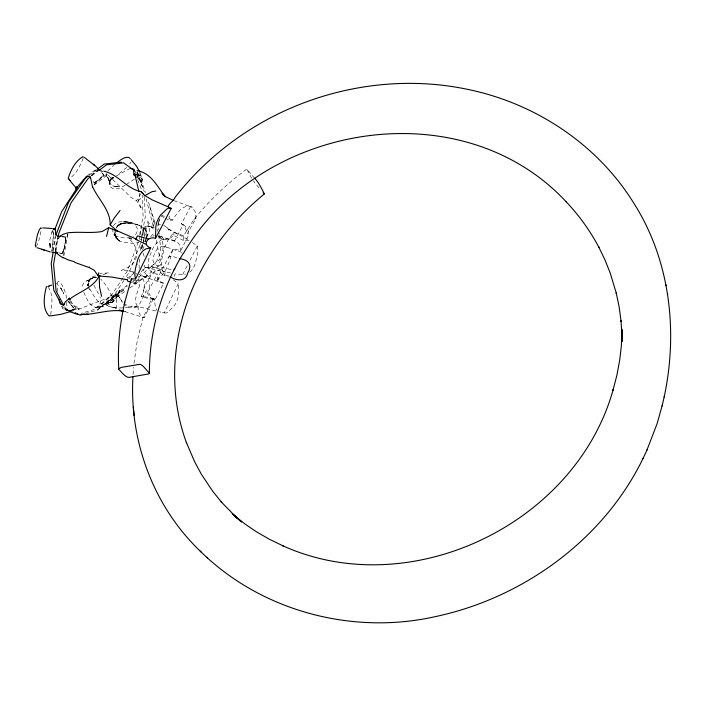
<?xml version="1.0" encoding="UTF-8"?>
<svg xmlns="http://www.w3.org/2000/svg" width="706" height="706" viewBox="0 0 706 706"><rect width="100%" height="100%" fill="white"/><g stroke="black" fill="none" stroke-linecap="round" stroke-linejoin="round"><path stroke-width="0.53" stroke-dasharray="3.53 2.65" d="M154.888 300.059L153.308 299.229A40.463 18.471 -71.3 0 1 148.489 292.046L148.286 291.26L146.257 290.828L138.164 307.004C137.635 311.081 139.444 315.255 142.974 317.435L144.368 317.541L152.937 299.653L154.888 300.059L163.766 283.106L156.97 280.467M149.451 288.039C150.272 281.253 146.866 274.934 142.965 269.639C151.587 264.865 141.694 270.433 144.968 264.141M62.825 252.342L64.749 245.864L65.623 236.96L65.499 241.54L63.858 249.845L61.916 253.683L59.913 253.604M49.641 243.393L50.4 248L49.729 240.472L52.297 230.412M156.953 280.459L160.747 271.775L172.626 249.933L174.964 249.05L180.63 250.754L189.217 234.198L187.487 233.368L195.959 218.419L195.659 212.532L192.103 207.158C183.066 203.037 176.685 213.918 172.467 220.095L168.981 220.166L169.158 216.089M50.002 245.714L49.879 243.341L50.1 247.797L50.117 243.296M65.499 241.54L65.64 238.522M140.697 250.462L140.256 242.926M51.935 250.577L53.806 235.336M163.766 225.249L170.852 230.633L168.196 228.876L189.605 240.419L183.498 240.552L183.551 235.76L194.018 219.372C209.347 200.442 227.155 183.542 246.756 169.105L253.913 177.33M133.046 374.427L133.584 367.358M119.879 290.537L118.431 292.761L106.174 303.624L106.58 304.242A74.077 37.436 -71.3 0 0 118.449 292.84L119.879 290.537C115.087 295.196 110.507 300.377 105.053 304.057C111.839 309.713 123.524 308.178 132.225 306.28C125.183 306.942 120.655 299.918 117.787 294.49L123.912 290.104C109.633 298.117 93.677 303.077 78.516 309.44L73.23 305.61L69.426 300.632M112.554 228.523C113.481 238.099 114.549 233.457 116.993 238.054L115.563 236.131L117.478 239.157L119.826 241.143L123.232 242.246L133.257 243.438L138.65 242.493M115.202 231.197C114.601 234.251 114.707 237.931 117.575 239.819C124.936 244.629 111.786 237.154 115.405 230.774M142.841 235.53C143.415 233.607 142.947 225.223 146.504 226.388A74.077 37.436 -71.3 0 1 144.686 236.722M146.513 237.622C149.213 235.61 143.406 222.717 143.618 231.55L143.521 229.485M133.981 363.334L137.017 342.366L142.577 318.874L143.256 316.606L147.492 309.731L151.252 299.159L154.014 298.506L155.549 307.542L156.988 310.313M114.981 233.307L115.175 231.559M146.601 237.613L147.033 233.765L144.889 228.665M106.368 173.544L106.174 175.22L110.798 184.398L109.421 181.963L109.686 180.409L113.251 177.197L109.686 180.409M53.797 231.586L51.803 250.745M158.868 221.658L159.132 219.531M125.121 185.201C121.397 187.452 116.693 190.232 112.28 188.334C107.559 185.625 109.836 180.18 113.71 177.974M109.421 181.963L109.404 184.557M158.797 222.134L158.25 229.75M115.899 308.743L116.437 305.504L116.137 294.817M52.738 251.107L55.536 234.357M53.391 250.754L55.721 236.766M55.271 251.089L57.742 236.281M55.924 250.498L58.086 237.578M61.916 253.683L63.858 249.845M63.875 255.793L68.076 233.58M137.211 171.655L140.926 182.554L142.003 181.124C143.036 177.303 139.629 174.064 137.123 171.682M138.288 242.034L127.177 271.36L123.603 276.823M139.691 234.48L143.089 216.124L142.197 195.191M139.241 239.316L139.832 236.131M140.026 235.063L141.597 226.573L132.181 222.814L122.456 221.658C132.296 219.442 143.998 229.15 132.843 236.854M141.456 237.366L145.268 216.83L144.439 197M141.394 240.225L142.144 236.175M142.33 235.16L143.653 228.056L141.597 226.573M146.027 225.929L141.8 249.571M40.93 231.559L38.521 241.937L36.509 246.209M140.838 182.28L142.188 179.5L139.973 172.37M105.3 303.871C107.153 301.789 109.58 303.174 111.954 302.3L116.384 297.773L116.878 294.04L116.455 297.853L114.504 300.385L110.251 303.289L105.3 303.871L106.624 303.412M95.619 275.984L93.395 276.24C90.13 278.173 86.926 281.694 87.906 285.753M50.726 314.505C51.865 305.742 53.594 295.214 48.476 287.43M141.862 181.089L142.294 179.403L139.532 175.512L135.146 174.444M137.661 264.556L137.838 263.894M53.365 234.277L53.762 232.768M88.153 285.745L88.709 281.729M157.659 226.07L158.559 222.875M116.384 297.773L117.055 295.47M143.256 316.606L143.239 317.118M160.747 271.775C160.439 275.675 168.037 274.413 169.59 276.602M51.997 232.945L53.4 229.15M67.802 233.704L67.238 235.513A74.077 37.436 -71.3 0 0 62.896 257.443M158.832 221.896L159.962 218.348M67.873 301.806L68.756 301.524L68.005 302.159M145.365 241.302L146.292 238.531M116.252 228.17C118.979 222.046 127.001 222.416 132.525 223.546C127.212 222.761 119.941 222.037 116.587 227.253M145.286 241.24L146.213 238.522M83.176 158.276C80.157 165.928 76.292 173.879 69.373 178.75M136.743 175.547L141.597 182.351L142.939 185.316L142.418 186.772L138.508 174.744L136.373 171.487M137.679 279.7L138.685 279.832L139.62 284.986C138.235 291.26 132.287 301.418 138.164 307.004M140.044 244.929L129.33 272.11L124.574 279.391M141.535 248.618L142.25 246.173A74.077 37.436 -71.3 0 0 143.344 242.405M174.064 276.452L175.15 273.822L182.748 274.519L185.625 274.069M66.161 298.338C67.723 294.755 57.565 272.825 57.195 285.127M141.465 240.331L141.721 239.713L141.474 240.269M146.248 231.136L144.959 229.009L146.927 233.836M94.136 184.884A74.077 37.436 -71.3 0 1 107.047 174.091L131.104 197.504L136.646 200.698L141.615 209.161L138.305 200.592L139.682 197.15L139.197 193.25M141.182 296.873L143.653 290.087L143.186 296.511L141.182 296.873L151.252 299.159M170.543 272.984L165.742 272.022L164.074 275.331L168.478 277.105M190.523 206.726L181.416 223.731L184.751 226.864L187.487 233.368M173.323 279.788L178.283 283.565L164.304 312.873L161.189 312.264M129.78 163.986L130.742 162.071M192.394 242.555L197.309 245.882L189.94 260.399M182.748 274.519L187.425 265.332M172.626 249.933C169.767 260.946 166.545 273.187 156.785 280.158M148.286 291.26L157.27 274.043C146.292 273.654 146.83 260.911 150.722 253.648C154.57 241.373 163.677 235.089 175.203 241.267A21.912 9.999 -71.3 0 1 180.418 248.45L180.63 250.754M174.426 241.302L183.189 224.587L181.416 223.731M112.078 297.835L111.707 298.47L116.878 294.04M183.551 235.76L173.773 232.362L168.01 240.128L164.321 248.088L161.347 261.308L161.109 265.553L161.577 268.712L162.707 270.866L160.774 269.427L151.084 266.25M140.856 193.682L136.646 200.698M91.233 175.918C93.121 173.526 95.531 170.658 98.778 170.367M110.048 180.727L113.269 176.994L109.88 180.559L111.204 178.909M123.012 277.732L112.307 294.102L95.125 309.254L80.978 313.429M123.982 280.3L114.469 294.87L97.322 310.049L86.229 313.34M167.975 257.937C170.234 254.01 175.388 257.814 178.371 258.334M70.785 300.774L73.398 305.283L79.381 308.248L78.516 309.44M101.567 172.405L103.667 175.159L102.935 176.165L94.251 183.101L92.733 181.363M141.297 271.916L142.965 269.639M91.754 175.476L96.166 169.802M107.886 170.887L114.751 164.286M113.481 225.735C116.146 221.278 122.059 221.393 126.577 221.913M128.845 278.905L131.431 275.605L127.292 277.917L129.939 278.393M107.268 302.503L111.954 302.3M88.179 281.862L92.548 277.723L96.616 277.476M90.924 277.961L89.035 280.317L88.532 285.092M116.49 227.306L118.237 225.152M95.637 182.095L103.667 175.159M58.801 252.898L61.775 253.428L62.816 252.183M133.805 272.816L131.44 275.596L133.708 273.787M136.346 177.577L137.167 176.624L139.188 176.721M58.969 237.26C55.88 240.649 55.774 245.97 55.695 250.312M193.965 219.442L195.959 218.419M102.979 175.997L103.756 174.797L102.096 172.696M150.687 236.598L153.44 233.624M140.847 182.307L142.003 181.124M94.251 183.101L98.108 180.33M118.246 295.399L106.447 304.339M126.859 167.366L117.452 175M89.609 288.772C93.404 294.649 96.801 303.386 104.347 304.648L116.172 294.596M101.673 304.26L111.38 295.69C109.315 289.328 105.176 283.794 100.623 278.994M139.082 276.902L160.059 259.199L156.15 239.784M138.305 200.592L142.409 197.142M119.835 291.075L127.38 285.039M134.396 179.174L127.195 183.904M97.322 310.049L127.151 286.371M132.26 282.321L133.964 280.962M129.675 288.039L147.448 275.569C149.937 273.628 153.237 270.901 152.558 267.336L151.305 266.241M114.496 300.244C110.533 304.692 104.876 306.642 99.096 307.101C90.077 309.449 86.247 297.279 83.211 291.11M94.163 184.981L107.471 174.867L107.188 174.011M146.327 236.995L149.328 231.886L149.107 226.882L147.069 220.29L152.84 228.603M92.133 175.591L98.055 171.152M161.603 263.929C157.094 268.536 150.149 268.633 144.306 267.018M88.938 175.467L96.563 169.775M91.321 175.3L98.222 170.137M87.367 175.706L96.395 168.981M116.34 294.428L116.79 294.093M58.051 238.725L59.736 237.498M104.347 304.648L107.321 302.45L109.58 302.848M106.58 304.242L126.127 290.528M106.174 303.624L104.832 304.436M95.089 277.361C93.166 276.655 86.935 282.276 92.68 277.988C88.497 280.706 81.234 281.517 82.593 288.348M147.448 275.569L132.993 284.139L138.049 279.77L139.1 278.208L138.755 276.214M154.473 224.323L153.679 221.437L156.255 219.698M118.537 225.443L123.726 223.149M116.411 175.944L129.878 168.531M94.304 183.039L95.645 182.06M118.317 225.135L120.655 223.723L127.407 222.911M72.736 310.349L75.383 308.972L75.524 308.31L70.221 310.799M120.823 223.987L118.44 225.293C125.094 221.093 133.822 223.281 140.75 225.946M151.075 266.25C161.665 260.055 162.009 245.847 158.179 235.469M143.239 242.22L145.692 241.081M113.692 177.171L109.995 178.353L108.362 178.124L106.968 176.915M79.381 308.248L69.885 310.728M138.685 279.832L136.611 280.538M103.085 274.519L108.742 272.904L99.917 273.443M183.498 240.552L173.994 235.477C169.934 238.91 162.451 242.282 158.726 236.298M109.571 302.715L111.972 302.142M120.708 223.714L123.779 223.07M146.53 226.176L147.828 226.026C150.29 227.411 154.517 228.497 153.855 223.952L154.543 225.364M99.864 306.986L102.546 306.563L99.096 307.101L101.743 306.695M100.94 306.836L98.231 307.225L100.04 306.969M61.351 236.722L65.623 236.96M130.46 237.648C124.997 238.169 118.829 238.099 114.134 234.921M163.766 283.106L162.998 283.185A21.912 9.999 -71.3 0 1 157.526 276.355L157.27 274.043M95.01 307.357L96.669 307.189C100.579 305.327 101.443 300.562 99.97 296.802M140.335 239.608L141.341 239.528M86.6 280.679L88.276 280.547L91.904 282.832M133.222 280.803L136.355 280.626M114.487 186.578L120.099 186.693L112.501 185.969M127.309 222.946L130.142 223.299M145.242 267.415L165.742 272.022M68.129 310.543L65.808 309.263L63.911 306.386M163.501 246.368C156.503 246.235 153.034 254.875 152.937 260.814C155.179 268.271 166.254 267.177 172.061 270.213M133.708 272.172L128.73 270.76L121.308 270.469L128.404 267.318L131.475 264.909L133.778 262.553L136.011 258.193L136.602 255.996L136.337 249.28L133.602 243.544L128.439 237.887L133.284 239.758M161.144 269.577C153.149 270.38 147.995 279.276 144.818 285.983C141.932 296.238 145.233 284.739 144.192 282.488C143.653 278.852 141.341 275.781 138.517 273.54M152.099 227.394L152.655 227.429L151.605 227.261M65.455 237.154L60.663 236.501M74.889 308.919L75.471 309.096L73.221 310.172L67.9 310.411C70.203 311.673 75.021 307.639 75.471 309.096L73.389 307.825L68.694 301.709L73.486 307.657L74.889 308.919L75.295 308.328M164.304 312.873L166.016 313.093L168.204 312.078L174.391 305.548A12.373 5.736 -71.9 0 0 178.512 294.914L178.283 283.565M135.164 174.461L139.479 175.679L142.188 179.5M116.914 186.816L112.183 185.607L110.41 183.913M135.225 174.426L137.361 174.753M154.014 298.506L143.186 296.511M163.545 246.368L166.819 247.232M151.102 227.2L154.084 227.835M94.886 277.22L96.607 277.59M123.109 311.046L125.368 311.558M158.409 224.014L160.553 224.508M147.828 226.026L153.952 227.685M129.163 238.231L131.766 238.866M130.213 271.139L128.73 270.76M155.885 310.94L142.753 307.745L135.437 306.845L138.314 306.642L132.94 307.084L136.143 306.792C131.766 308.072 126.771 307.966 123.638 304.145M132.869 271.925L134.149 272.278M124.838 311.54L142.974 317.435M163.121 239.007L163.845 239.246M160.889 312.193L159.574 311.734M144.359 317.541L143.274 317.135M133.099 282.815L139.62 284.986M166.881 247.25L182.21 252.474M159.247 235.963L175.203 241.267M143.247 276.425L161.127 282.612M173.835 200.601L192.103 207.158M143.653 228.056L144.889 229.194M89.053 266.339L89.706 266.621M67.105 310.455L65.164 309.599L63.196 305.954M72.4 311.717L65.605 308.725L64.105 305.936M69.179 310.464L63.328 307.895L62.322 306.042M172.467 220.095L168.046 218.101M161.339 215.039L164.639 216.557M137.414 174.664L139.479 175.679M160.95 216.01L163.969 217.545M165.301 218.242L168.981 220.166M152.937 299.653L149.451 297.023L146.257 290.828M111.38 295.69L112.342 296.264M164.551 272.013L162.715 270.875L164.074 275.331M183.189 224.587L184.716 225.646A40.463 18.471 -71.3 0 1 189.049 233.395L189.217 234.198M137.176 274.334L135.826 273.372M136.549 176.791L139.85 180.206M106.429 173.95L107.471 174.867M66.973 309.784L65.084 307.922M137.141 172.017L140.926 182.554M56.048 283.062L60.734 288.233L63.796 293.555L60.734 288.233M163.633 239.184L159.3 233.421M112.36 296.282L112.986 296.988M258.925 187.743L253.348 180.939M93.113 181.327L94.304 182.898M114.222 234.613L115.758 236.616M115.996 236.757C114.16 230.483 117.019 241.258 119.914 240.931L115.908 237.013L117.346 239.272M117.955 295.108L122.456 302.468M71.615 305.839L68.756 301.524M166.987 227.403L169.105 230.562M197.309 245.882L197.892 252.307L195.368 263.267A12.258 5.727 -71.1 0 1 189.826 272.119M93.889 285.268L99.661 296.026M159.062 236.263L159.706 237.64L158.073 232.468M251.663 178.318L246.756 169.105M61.475 306.201L62.86 308.76L67.246 310.675L66.638 302.23M117.787 294.49L120.099 299.115M61.043 288.163L62.26 290.687M88.038 286.583L89.335 289.451L88.294 286.601M134.934 170.94L137.167 176.624M137.679 179.765L141.615 189.782M136.77 172.458L144.209 191.494M143.062 253.075L144.783 258.052M142.939 185.316L145.445 192.65M155.135 223.149L147.836 200.125M157.094 229.362L157.747 231.436M149.901 206.593L153.679 221.437M146.133 198.765L153.987 229.009M115.352 234.339L116.049 236.978M65.481 237.057L65.711 238.425M116.702 294.19L116.914 295.479M141.218 248.786L141.359 244.311M173.773 232.362L173.994 235.477M57.804 291.569L57.371 287.836M88.091 284.015L88.224 285.736M55.853 248.547L55.968 250.806M159.124 236.025A21.798 10.246 -71.3 0 1 158.259 265.368A21.798 10.246 -71.3 0 1 140.362 272.931M139.258 268.545A21.798 10.246 -71.3 0 1 139.726 259.005M142.524 249.739A21.798 10.246 -71.3 0 1 144.854 245.026M152.849 236.263A21.798 10.246 -71.3 0 1 154.385 235.583M144.042 239.563A74.077 37.436 -71.3 0 1 143.583 241.452M116.208 308.045L110.48 306.836L116.208 308.045M139.55 225.426L136.479 224.208L139.55 225.426M109.448 180.948L107.691 177.347L109.448 180.948M108.168 178.336L107.877 177.736L109.059 180.171L108.168 178.336M88.082 285.762L87.879 284.068L87.985 285.745"/><path stroke-width="1.06" d="M124.794 302.15L124.741 302.371C119.844 324.292 117.39 346.99 118.802 369.406C121.564 372.053 123.929 375.636 127.539 377.172A2.948 1.085 -2.8 0 0 129.066 377.357L148.71 373.924A2.559 0.953 -3 0 0 149.381 373.403C149.319 331.088 161.25 289.231 183.225 253.41M100.058 275.719L99.219 276.028L99.546 287.104L101.593 296.299M221.772 502.478L212.797 491.385L201.351 474.203L194.635 461.777L186.349 442.371L186.49 442.786C163.368 380.11 175.423 308.928 210.97 253.657C221.437 237.287 233.862 222.178 247.815 208.649C253.11 203.504 258.749 198.642 264.353 193.903C264.194 193.4 263.912 192.959 263.682 192.491C261.035 187.434 258.52 182.21 254.513 178.053M132.966 376.457C129.119 441.1 153.776 507.287 201.06 551.915M134.449 171.24L134.493 170.755M74.359 261.714L68.703 260.082L62.896 257.443M53.215 251.83L51.238 263.673L53.788 290.245L61.325 304.18M56.083 234.613L68.614 202.101L85.55 177.991L88.091 176.094M55.748 251.574L53.585 264.494L56.101 291.075L63.602 305.01M58.271 236.501L58.81 233.271L70.988 202.887L87.906 178.75L90.447 176.853M664.152 397.072C678.157 331.749 670.206 260.435 633.953 203.399C598.026 145.074 536.825 104.197 470.152 89.909C398.087 74.006 320.542 87.632 257.249 125.236C225.726 143.9 197.627 168.372 175.106 197.283C173.994 201.316 163.157 207.061 171.223 208.402L155.523 238.39C148.11 235.513 141.562 245.035 150.713 247.903L135.614 278.923L131.307 278.905L124.741 302.371M98.769 272.781L98.205 275.958L111.486 277.034L126.78 279.7M118.608 368.806L121.37 367.376L139.356 364.384A2.603 0.98 -2.9 0 1 140.732 364.561L142.947 365.999L149.434 373.192M646.89 450.225L657.101 423.671L662.352 404.988M106.553 236.431L108.715 227.676L117.725 231.365M662.131 405.985L664.381 396.057M131.307 278.905L131.837 280.088M98.478 275.111L98.205 275.958L94.198 270.239L89.327 267.618L74.774 262.385M70.335 299.918L69.426 298.197L68.87 299.732C78.913 291.755 93.121 287.977 99.219 276.028M54.671 229.9L61.66 211.685L77.086 188.025M200.275 551.183C261.026 611.061 352.162 635.303 435.064 616.682C523.058 598.079 603.656 539.737 643.184 458.176M642.945 458.697L647.137 449.687M117.496 231.189L110.171 224.887L114.451 217.739L120.082 210.476M174.867 268.73L174.082 269.736M134.228 170.164L133.655 171.073L133.884 174.859L135.667 176.147M183.454 253.454C259.437 123.135 460.877 88.788 566.097 201.695L565.806 201.404C578.858 215.109 590.039 230.588 598.9 247.312L598.653 246.826L604.865 259.658L610.187 272.948L616.417 293.625L616.232 292.911L619.171 307.101L621.103 321.557L620.998 320.462L621.915 335.121L621.88 329.296L621.968 341.448M133.884 174.859L134.705 173.764L138.853 191.467M75.277 187.531L76.336 187.505L75.41 187.972L76.019 186.56M77.36 186.922L86.556 176.315L89.591 176.588L90.633 178.15M76.433 188.008L76.195 189.499M75.639 187.708L76.239 187.134L75.771 187.646M53.356 229.3L54.759 228.329L53.435 228.982M98.902 170.517L106.509 164.825L123.656 162.865L134.149 170.543M97.41 169.14L104.188 164.083L121.37 162.151M115.563 163.607C119.508 161.021 123.709 156.485 128.871 157.42L130.231 158.665M69.426 298.197L64.978 302.318L63.849 305.107M143.998 196.074L152.099 191.635L155.805 191.035M59.736 236.351L63.258 234.242L68.085 232.795C79.346 231.515 90.783 233.457 102.017 231.542L108.715 227.676M63.981 304.26L62.71 305.045L60.089 303.642L59.172 299.697M70.132 311.664L61.157 314.258L50.744 315.9M51.803 285.03L48.546 286.265M50.055 315.706L49.199 316.014C42.007 308.919 44.09 295.726 46.358 286.795L47.214 286.539M130.372 168.381L133.831 169.175L134.025 170.067M84.208 313.941L80.175 315.132L75.321 312.996M48.405 286.309L48.943 286.186M82.584 314.497C96.307 314.382 109.757 308.866 123.462 311.161M264.3 193.974L263.832 193.55M81.049 314.514L87.994 314.399M150.713 247.903L146.01 248.839L143.424 250.48A13.158 5.904 -71.5 0 0 137.564 260.214C136.205 266.241 133.531 272.79 135.614 278.923M35.803 247.021L35.344 245.185L37.462 234.71L39.298 229.741L40.763 227.8L41.239 228.515M42.695 227.87L52.288 228.515M60.663 236.501L57.742 236.281L55.536 234.357C55.447 233.342 56.056 227.111 54.503 228.92M57.813 252.73L52.041 252.421L51.829 251.892M123.109 311.046L119.305 310.199L123.347 311.099M137.043 170.605C151.005 172.838 157.526 186.631 165.16 196.815L162.089 193.25L165.663 196.7L172.952 200.239M148.384 238.937L137.538 235.883L136.593 237.569L135.746 239.369L145.71 244.25M171.223 208.402L169.511 207.908L167.287 208.694L160.659 214.995A13.043 5.895 -70.7 0 0 155.841 226.158L155.523 238.39M100.746 170.817L102.344 171.293M76.054 313.879L69.126 311.399M50.241 251.91L37.091 247.744M131.316 282.259L127.618 281.094L127.38 279.576M41.751 249.28L44.196 250.065M103.72 171.152C118.176 174.126 126.683 188.943 140.9 191.564L143.503 194.15M170.111 276.787C176.059 280.644 185.625 282.179 187.664 273.169C192.597 264.688 188.643 259.684 179.262 258.634M62.878 257.681C64.846 258.864 55.933 253.957 55.906 251.645M114.549 229.679L136.92 239.369M168.513 207.034L152.064 199.824L145.595 195.994M75.021 313.04L77.951 314.32M97.534 168.54L99.802 170.234M84.438 157.491L94.683 165.407L93.298 164.242M93.519 164.427L97.869 168.222M237.684 518.531L232.248 513.721L241.567 521.99L233.668 515.053L245.176 524.143L256.622 531.892L269.595 539.358L283.194 545.932L282.638 545.694C409.904 603.427 575.558 524.329 613.187 389.588L613.011 390.206L616.903 375.177L619.718 360.042L621.342 345.949L621.995 330.849L621.977 341.545M206.787 557.219L207.582 557.952M236.157 517.198L221.119 501.763M141.394 192.023L144.218 194.865M69.011 179.5L74.633 186.207M131.104 159.574L136.593 166.36L139.973 172.37M263.126 192.747L263.541 193.223M68.491 179.042L68.129 178.609C70.679 170.27 75.154 161.056 83.008 156.608L83.343 157.094M665.979 284.827L666.129 285.656M667.523 293.599L667.673 294.42M90.712 178.265L92.557 187.284L92.592 186.684C98.213 199.498 110.568 210.088 110.171 224.887M133.319 406.956L134.122 415.49M77.51 186.711A40.816 1.791 -53.5 0 1 76.575 187.805M69.859 180.365L69.426 179.933L69.85 180.409"/></g></svg>
